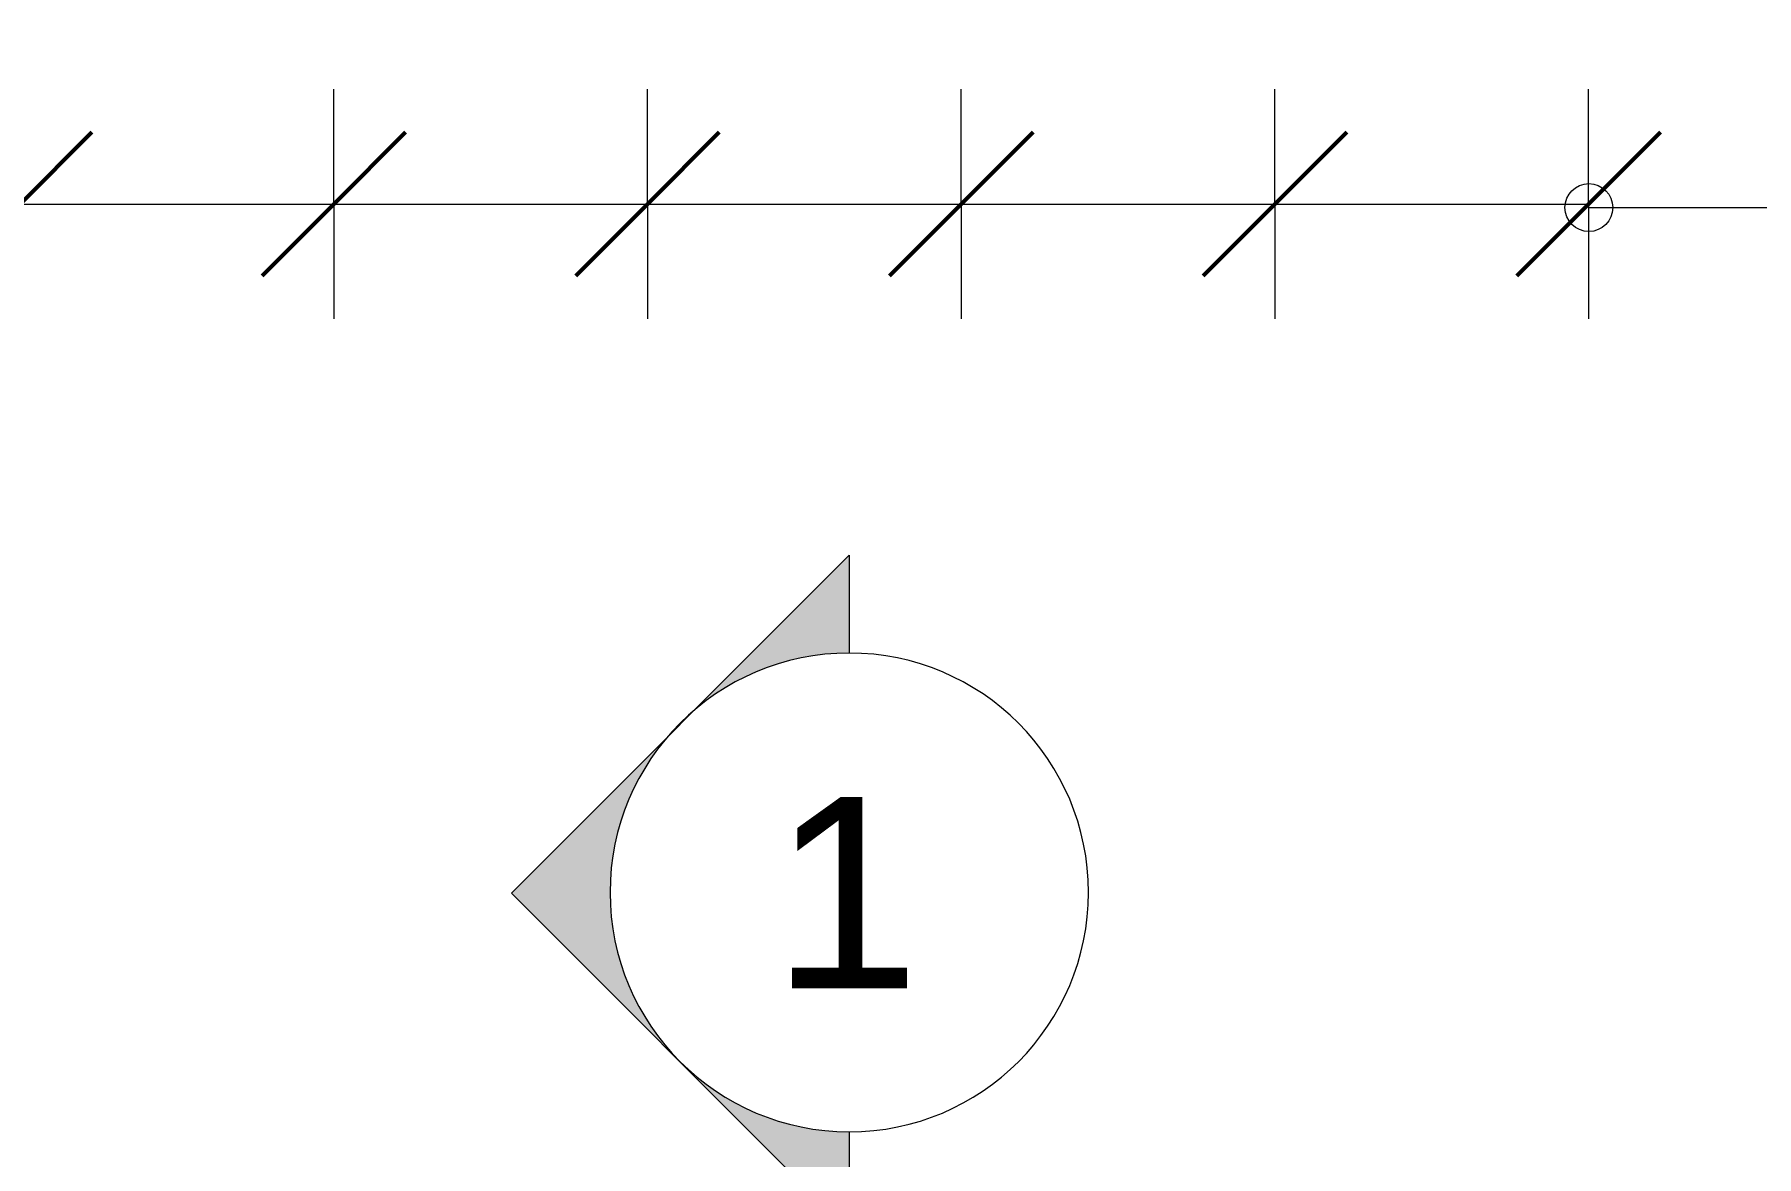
# Model space of a CAD drawing. Header units: millimetres. Extents: x 5559 to 16882, y -798 to 6095.
# Drawn here: x 8201 to 9281, y 3105 to 3808 of the extents above; entities that cross this region are included whole.
import ezdxf

# ---------------------------------------------------------------- set-up
doc = ezdxf.new("R2010")
doc.units = ezdxf.units.MM
for name, color, linetype, lineweight in [('A-ANNO-DIMS', 211, 'Continuous', 9), ('A-ANNO-DIMS-30', 211, 'Continuous', 9), ('G-ANNO-SYMB', 111, 'Continuous', 9), ('S-RBAR-IDEN', 171, 'Continuous', 9)]:
    doc.layers.add(name, color=color, linetype=linetype, lineweight=lineweight)
doc.styles.add('Arial', font='arial.ttf', dxfattribs={"height": 120})
doc.dimstyles.new('Arc_Length_-_2_5mm_Arial', dxfattribs={"dimscale": 304.8, "dimtxt": 73.458677, "dimasz": 0.295276, "dimexe": 0.23622, "dimexo": 0.0625, "dimgap": 0.147638, "dimtad": 1, "dimdec": 4, "dimzin": 0, "dimdsep": 46, "dimtxsty": 'Arial', "dimblk1": 'OBLIQUE', "dimblk2": 'OBLIQUE', "dimsah": 1, "dimcen": 0.09, "dimazin": 0, "dimtfac": 1, "dimtdec": 4, "dimtix": 1, "dimtmove": 0, "dimatfit": 3, "dimfxl": 0.23622, "dimfxlon": 1, "dimtvp": 1, "dimtfill": 1, "dimtolj": 1, "dimtzin": 0, "dimarcsym": 2})

# ---------------------------------------------------------------- blocks, each defined once
blk = doc.blocks.new('Detail View - M_Section Head - Filled_rfa-3-445012-Elevation Front Copy 1')
at = {"layer": 'G-ANNO-SYMB'}
h = blk.add_hatch(color=256, dxfattribs=at)
edge = h.paths.add_edge_path()
edge.add_line((8712.3, 3481.9), (8500.5, 3270))
edge.add_line((8500.5, 3270), (8712.3, 3058.2))
edge.add_line((8712.3, 3058.2), (8712.3, 3120.5))
edge.add_arc((8712.3, 3270.5), 150, 90, 270, ccw=False)
edge.add_line((8712.3, 3420.5), (8712.3, 3481.9))
for p, q in [((8500.5, 3270), (8712.3, 3481.9)), ((8712.3, 3481.9), (8712.3, 3420.5)), ((8712.3, 3058.2), (8500.5, 3270)), ((8712.3, 3120.5), (8712.3, 3058.2))]:
    blk.add_line(p, q, dxfattribs=at)
for start, end in [(90, 270), (90, 270), (270, 90)]:
    blk.add_arc((8712.3, 3270.5), 150, start, end, dxfattribs=at)
blk = doc.blocks.new('DIMBLOCK8-Elevation Front Copy 1')
at = {"layer": 'A-ANNO-DIMS-30'}
for p, q in [((7995.7, 3701.9), (7995.7, 3773.9)), ((8192.4, 3701.9), (8192.4, 3773.9)), ((7995.7, 3701.9), (8192.4, 3701.9)), ((7995.7, 3701.9), (7995.7, 3629.9)), ((8192.4, 3701.9), (8192.4, 3629.9))]:
    blk.add_line(p, q, dxfattribs=at)
at = {"layer": 'A-ANNO-DIMS-30', "lineweight": 50}
for p, q in [((7995.7, 3701.9), (8040.7, 3746.9)), ((8192.4, 3701.9), (8237.4, 3746.9)), ((7995.7, 3701.9), (7950.7, 3656.9)), ((8192.4, 3701.9), (8147.4, 3656.9))]:
    blk.add_line(p, q, dxfattribs=at)
blk = doc.blocks.new('_Oblique')
at = {"color": 0, "linetype": 'ByBlock', "lineweight": -2}
blk.add_line((-0.5, -0.5), (0.5, 0.5), dxfattribs=at)
blk = doc.blocks.new('DIMBLOCK9-Elevation Front Copy 1')
at = {"layer": 'A-ANNO-DIMS-30'}
for p, q in [((8192.4, 3701.9), (8192.4, 3773.9)), ((8389.1, 3701.9), (8389.1, 3773.9)), ((8192.4, 3701.9), (8389.1, 3701.9)), ((8192.4, 3701.9), (8192.4, 3629.9)), ((8389.1, 3701.9), (8389.1, 3629.9))]:
    blk.add_line(p, q, dxfattribs=at)
at = {"layer": 'A-ANNO-DIMS-30', "lineweight": 50}
for p, q in [((8192.4, 3701.9), (8237.4, 3746.9)), ((8389.1, 3701.9), (8434.1, 3746.9)), ((8192.4, 3701.9), (8147.4, 3656.9)), ((8389.1, 3701.9), (8344.1, 3656.9))]:
    blk.add_line(p, q, dxfattribs=at)
blk = doc.blocks.new('DIMBLOCK10-Elevation Front Copy 1')
at = {"layer": 'A-ANNO-DIMS-30'}
for p, q in [((8389.1, 3701.9), (8389.1, 3773.9)), ((8585.8, 3701.9), (8585.8, 3773.9)), ((8389.1, 3701.9), (8585.8, 3701.9)), ((8389.1, 3701.9), (8389.1, 3629.9)), ((8585.8, 3701.9), (8585.8, 3629.9))]:
    blk.add_line(p, q, dxfattribs=at)
at = {"layer": 'A-ANNO-DIMS-30', "lineweight": 50}
for p, q in [((8389.1, 3701.9), (8434.1, 3746.9)), ((8585.8, 3701.9), (8630.8, 3746.9)), ((8389.1, 3701.9), (8344.1, 3656.9)), ((8585.8, 3701.9), (8540.8, 3656.9))]:
    blk.add_line(p, q, dxfattribs=at)
blk = doc.blocks.new('DIMBLOCK11-Elevation Front Copy 1')
at = {"layer": 'A-ANNO-DIMS-30'}
for p, q in [((8585.8, 3701.9), (8585.8, 3773.9)), ((8782.5, 3701.9), (8782.5, 3773.9)), ((8585.8, 3701.9), (8782.5, 3701.9)), ((8585.8, 3701.9), (8585.8, 3629.9)), ((8782.5, 3701.9), (8782.5, 3629.9))]:
    blk.add_line(p, q, dxfattribs=at)
at = {"layer": 'A-ANNO-DIMS-30', "lineweight": 50}
for p, q in [((8585.8, 3701.9), (8630.8, 3746.9)), ((8782.5, 3701.9), (8827.5, 3746.9)), ((8585.8, 3701.9), (8540.8, 3656.9)), ((8782.5, 3701.9), (8737.5, 3656.9))]:
    blk.add_line(p, q, dxfattribs=at)
blk = doc.blocks.new('DIMBLOCK12-Elevation Front Copy 1')
at = {"layer": 'A-ANNO-DIMS-30'}
for p, q in [((8782.5, 3701.9), (8782.5, 3773.9)), ((8979.2, 3701.9), (8979.2, 3773.9)), ((8782.5, 3701.9), (8979.2, 3701.9)), ((8782.5, 3701.9), (8782.5, 3629.9)), ((8979.2, 3701.9), (8979.2, 3629.9))]:
    blk.add_line(p, q, dxfattribs=at)
at = {"layer": 'A-ANNO-DIMS-30', "lineweight": 50}
for p, q in [((8782.5, 3701.9), (8827.5, 3746.9)), ((8979.2, 3701.9), (9024.2, 3746.9)), ((8782.5, 3701.9), (8737.5, 3656.9)), ((8979.2, 3701.9), (8934.2, 3656.9))]:
    blk.add_line(p, q, dxfattribs=at)
blk = doc.blocks.new('DIMBLOCK13-Elevation Front Copy 1')
at = {"layer": 'A-ANNO-DIMS-30'}
for p, q in [((8979.2, 3701.9), (8979.2, 3773.9)), ((9175.9, 3701.9), (9175.9, 3773.9)), ((8979.2, 3701.9), (9175.9, 3701.9)), ((8979.2, 3701.9), (8979.2, 3629.9)), ((9175.9, 3701.9), (9175.9, 3629.9))]:
    blk.add_line(p, q, dxfattribs=at)
at = {"layer": 'A-ANNO-DIMS-30', "lineweight": 50}
for p, q in [((8979.2, 3701.9), (9024.2, 3746.9)), ((9175.9, 3701.9), (9220.9, 3746.9)), ((8979.2, 3701.9), (8934.2, 3656.9)), ((9175.9, 3701.9), (9130.9, 3656.9))]:
    blk.add_line(p, q, dxfattribs=at)
blk = doc.blocks.new('DIMBLOCK14-Elevation Front Copy 1')
at = {"layer": 'A-ANNO-DIMS-30'}
for p, q in [((6618.9, 3701.9), (6618.9, 3773.9)), ((6815.6, 3701.9), (6815.6, 3773.9)), ((7012.3, 3701.9), (7012.3, 3773.9)), ((7209, 3701.9), (7209, 3773.9)), ((7405.6, 3701.9), (7405.6, 3773.9)), ((7602.3, 3701.9), (7602.3, 3773.9)), ((7799, 3701.9), (7799, 3773.9)), ((7995.7, 3701.9), (7995.7, 3773.9)), ((8192.4, 3701.9), (8192.4, 3773.9)), ((8389.1, 3701.9), (8389.1, 3773.9)), ((8585.8, 3701.9), (8585.8, 3773.9)), ((8782.5, 3701.9), (8782.5, 3773.9)), ((8979.2, 3701.9), (8979.2, 3773.9)), ((9175.9, 3701.9), (9175.9, 3773.9)), ((6618.9, 3701.9), (9175.9, 3701.9)), ((6618.9, 3701.9), (6815.6, 3701.9)), ((6618.9, 3701.9), (6618.9, 3629.9)), ((6815.6, 3701.9), (7012.3, 3701.9)), ((6815.6, 3701.9), (6815.6, 3629.9)), ((7012.3, 3701.9), (7209, 3701.9)), ((7012.3, 3701.9), (7012.3, 3629.9)), ((7209, 3701.9), (7405.6, 3701.9)), ((7209, 3701.9), (7209, 3629.9)), ((7405.6, 3701.9), (7602.3, 3701.9)), ((7405.6, 3701.9), (7405.6, 3629.9)), ((7602.3, 3701.9), (7799, 3701.9)), ((7602.3, 3701.9), (7602.3, 3629.9)), ((7799, 3701.9), (7995.7, 3701.9)), ((7799, 3701.9), (7799, 3629.9)), ((7995.7, 3701.9), (8192.4, 3701.9)), ((7995.7, 3701.9), (7995.7, 3629.9)), ((8192.4, 3701.9), (8389.1, 3701.9)), ((8192.4, 3701.9), (8192.4, 3629.9)), ((8389.1, 3701.9), (8585.8, 3701.9)), ((8389.1, 3701.9), (8389.1, 3629.9)), ((8585.8, 3701.9), (8782.5, 3701.9)), ((8585.8, 3701.9), (8585.8, 3629.9)), ((8782.5, 3701.9), (8979.2, 3701.9)), ((8782.5, 3701.9), (8782.5, 3629.9)), ((8979.2, 3701.9), (9175.9, 3701.9)), ((8979.2, 3701.9), (8979.2, 3629.9)), ((9175.9, 3701.9), (9175.9, 3629.9))]:
    blk.add_line(p, q, dxfattribs=at)
at = {"layer": 'A-ANNO-DIMS-30', "lineweight": 50}
for p, q in [((6618.9, 3701.9), (6663.9, 3746.9)), ((6815.6, 3701.9), (6860.6, 3746.9)), ((7012.3, 3701.9), (7057.3, 3746.9)), ((7209, 3701.9), (7254, 3746.9)), ((7405.6, 3701.9), (7450.6, 3746.9)), ((7602.3, 3701.9), (7647.3, 3746.9)), ((7799, 3701.9), (7844, 3746.9)), ((7995.7, 3701.9), (8040.7, 3746.9)), ((8192.4, 3701.9), (8237.4, 3746.9)), ((8389.1, 3701.9), (8434.1, 3746.9)), ((8585.8, 3701.9), (8630.8, 3746.9)), ((8782.5, 3701.9), (8827.5, 3746.9)), ((8979.2, 3701.9), (9024.2, 3746.9)), ((9175.9, 3701.9), (9220.9, 3746.9)), ((6618.9, 3701.9), (6573.9, 3656.9)), ((6815.6, 3701.9), (6770.6, 3656.9)), ((7012.3, 3701.9), (6967.3, 3656.9)), ((7209, 3701.9), (7164, 3656.9)), ((7405.6, 3701.9), (7360.6, 3656.9)), ((7602.3, 3701.9), (7557.3, 3656.9)), ((7799, 3701.9), (7754, 3656.9)), ((7995.7, 3701.9), (7950.7, 3656.9)), ((8192.4, 3701.9), (8147.4, 3656.9)), ((8389.1, 3701.9), (8344.1, 3656.9)), ((8585.8, 3701.9), (8540.8, 3656.9)), ((8782.5, 3701.9), (8737.5, 3656.9)), ((8979.2, 3701.9), (8934.2, 3656.9)), ((9175.9, 3701.9), (9130.9, 3656.9))]:
    blk.add_line(p, q, dxfattribs=at)
blk = doc.blocks.new('_None')

msp = doc.modelspace()

# ---------------------------------------------------------------- linework, layer by layer
at = {"layer": 'S-RBAR-IDEN'}
msp.add_line((9176.02994, 3699.6771), (9346.97512, 3699.6771), dxfattribs=at)
msp.add_circle((9176.02994, 3699.6771), 15, dxfattribs=at)

# ---------------------------------------------------------------- block references
at = {"layer": 'G-ANNO-SYMB'}
msp.add_blockref('Detail View - M_Section Head - Filled_rfa-3-445012-Elevation Front Copy 1', (0, 0), dxfattribs=at)

# ---------------------------------------------------------------- texts
at = {"layer": 'G-ANNO-SYMB', "insert": (8663.52746, 3330.35755), "char_height": 120, "width": 113.0379375, "attachment_point": 1, "style": 'Arial'}
msp.add_mtext('1', dxfattribs=at)

# ---------------------------------------------------------------- dimensions: what is measured, and where the dimension line sits
at = {"layer": 'A-ANNO-DIMS'}
for base, p1, p2, text, override, picture, middle in [((9175.87444, 3701.90666), (6618.87443, 3629.90666), (9175.87444, 3629.90666), '2557', {"dimpost": '<>', "dimblk1": 'None', "dimblk2": 'None', "dimsah": 1, "dimfxl": 2557.000002}, 'DIMBLOCK14-Elevation Front Copy 1', (7897.37444, 3808.17542)), ((8192.4129, 3701.90666), (7995.72059, 3629.90666), (8192.4129, 3629.90666), ' ', {"dimpost": '<>', "dimfxl": 196.692308}, 'DIMBLOCK8-Elevation Front Copy 1', (8094.06674, 3701.90666)), ((8389.10521, 3701.90666), (8192.4129, 3629.90666), (8389.10521, 3629.90666), ' ', {"dimpost": '<>', "dimfxl": 196.692308}, 'DIMBLOCK9-Elevation Front Copy 1', (8290.75905, 3701.90666)), ((8585.79751, 3701.90666), (8389.10521, 3629.90666), (8585.79751, 3629.90666), ' ', {"dimpost": '<>', "dimfxl": 196.692308}, 'DIMBLOCK10-Elevation Front Copy 1', (8487.45136, 3701.90666)), ((8782.48982, 3701.90666), (8585.79751, 3629.90666), (8782.48982, 3629.90666), ' ', {"dimpost": '<>', "dimfxl": 196.692308}, 'DIMBLOCK11-Elevation Front Copy 1', (8684.14367, 3701.90666)), ((8979.18213, 3701.90666), (8782.48982, 3629.90666), (8979.18213, 3629.90666), ' ', {"dimpost": '<>', "dimfxl": 196.692308}, 'DIMBLOCK12-Elevation Front Copy 1', (8880.83597, 3701.90666)), ((9175.87444, 3701.90666), (8979.18213, 3629.90666), (9175.87444, 3629.90666), ' ', {"dimpost": '<>', "dimfxl": 196.692308}, 'DIMBLOCK13-Elevation Front Copy 1', (9077.52828, 3701.90666))]:
    dim = msp.add_linear_dim(base=base, p1=p1, p2=p2, text=text, dimstyle='Arc_Length_-_2_5mm_Arial', override=override, dxfattribs=at)
    dim.commit()
    dim.dimension.update_dxf_attribs({"geometry": picture, "text_midpoint": middle})

doc.saveas('drawing.dxf')
